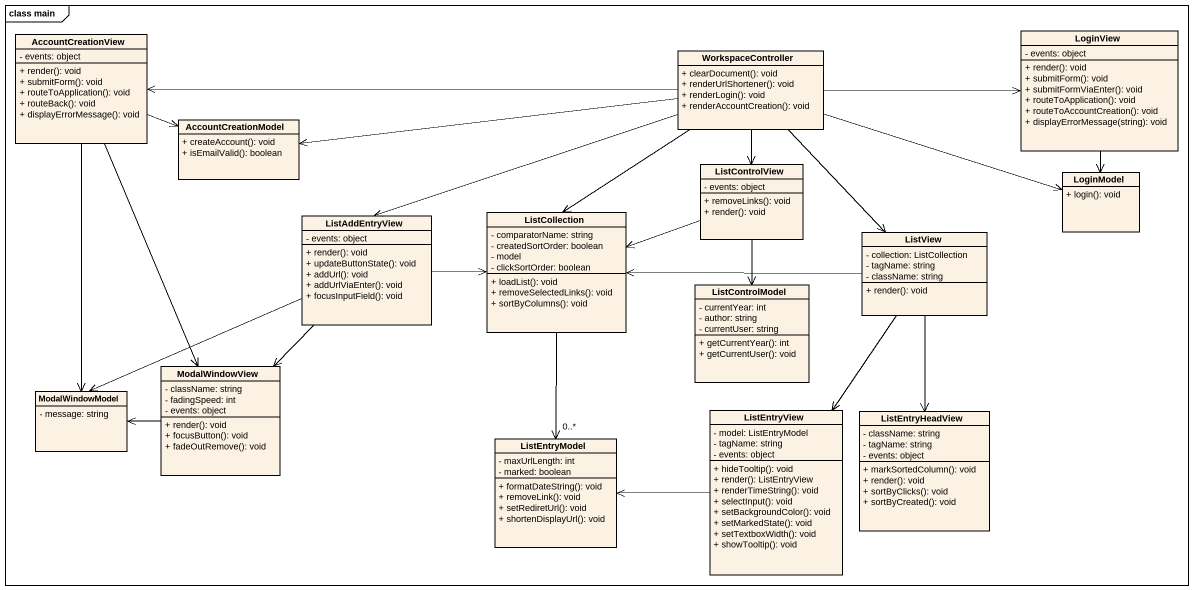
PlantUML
@startuml
mainframe class main
hide circle
hide empty members
skinparam classAttributeIconSize 0
class AccountCreationView {
  - events: object
  + render(): void
  + submitForm(): void
  + routeToApplication(): void
  + routeBack(): void
  + displayErrorMessage(): void
}
class LoginView {
  - events: object
  + render(): void
  + submitForm(): void
  + submitFormViaEnter(): void
  + routeToApplication(): void
  + routeToAccountCreation(): void
  + displayErrorMessage(string): void
}
class WorkspaceController {
  + clearDocument(): void
  + renderUrlShortener(): void
  + renderLogin(): void
  + renderAccountCreation(): void
}
class AccountCreationModel {
  + createAccount(): void
  + isEmailValid(): boolean
}
class ListControlView {
  - events: object
  + removeLinks(): void
  + render(): void
}
class LoginModel {
  + login(): void
}
class ListAddEntryView {
  - events: object
  + render(): void
  + updateButtonState(): void
  + addUrl(): void
  + addUrlViaEnter(): void
  + focusInputField(): void
}
class ListCollection {
  - comparatorName: string
  - createdSortOrder: boolean
  - model
  - clickSortOrder: boolean
  + loadList(): void
  + removeSelectedLinks(): void
  + sortByColumns(): void
}
class ListView {
  - collection: ListCollection
  - tagName: string
  - className: string
  + render(): void
}
class ListControlModel {
  - currentYear: int
  - author: string
  - currentUser: string
  + getCurrentYear(): int
  + getCurrentUser(): void
}
class ModalWindowModel {
  - message: string
}
class ModalWindowView {
  - className: string
  - fadingSpeed: int
  - events: object
  + render(): void
  + focusButton(): void
  + fadeOutRemove(): void
}
class ListEntryView {
  - model: ListEntryModel
  - tagName: string
  - events: object
  + hideTooltip(): void
  + render(): ListEntryView
  + renderTimeString(): void
  + selectInput(): void
  + setBackgroundColor(): void
  + setMarkedState(): void
  + setTextboxWidth(): void
  + showTooltip(): void
}
class ListEntryHeadView {
  - className: string
  - tagName: string
  - events: object
  + markSortedColumn(): void
  + render(): void
  + sortByClicks(): void
  + sortByCreated(): void
}
class ListEntryModel {
  - maxUrlLength: int
  - marked: boolean
  + formatDateString(): void
  + removeLink(): void
  + setRediretUrl(): void
  + shortenDisplayUrl(): void
}
AccountCreationView -right-> AccountCreationModel
AccountCreationView --> ModalWindowModel
AccountCreationView --> ModalWindowView
LoginView --> LoginModel
WorkspaceController -left-> AccountCreationView
WorkspaceController -right-> LoginView
WorkspaceController -left-> AccountCreationModel
WorkspaceController --> ListControlView
WorkspaceController -right-> LoginModel
WorkspaceController -left-> ListAddEntryView
WorkspaceController --> ListCollection
WorkspaceController --> ListView
ListControlView -left-> ListCollection
ListControlView --> ListControlModel
ListAddEntryView -right-> ListCollection
ListAddEntryView -left-> ModalWindowModel
ListAddEntryView --> ModalWindowView
ListCollection --> "0..*" ListEntryModel
ListView -left-> ListCollection
ListView --> ListEntryView
ListView --> ListEntryHeadView
ModalWindowView -left-> ModalWindowModel
ListEntryView -left-> ListEntryModel
@enduml
